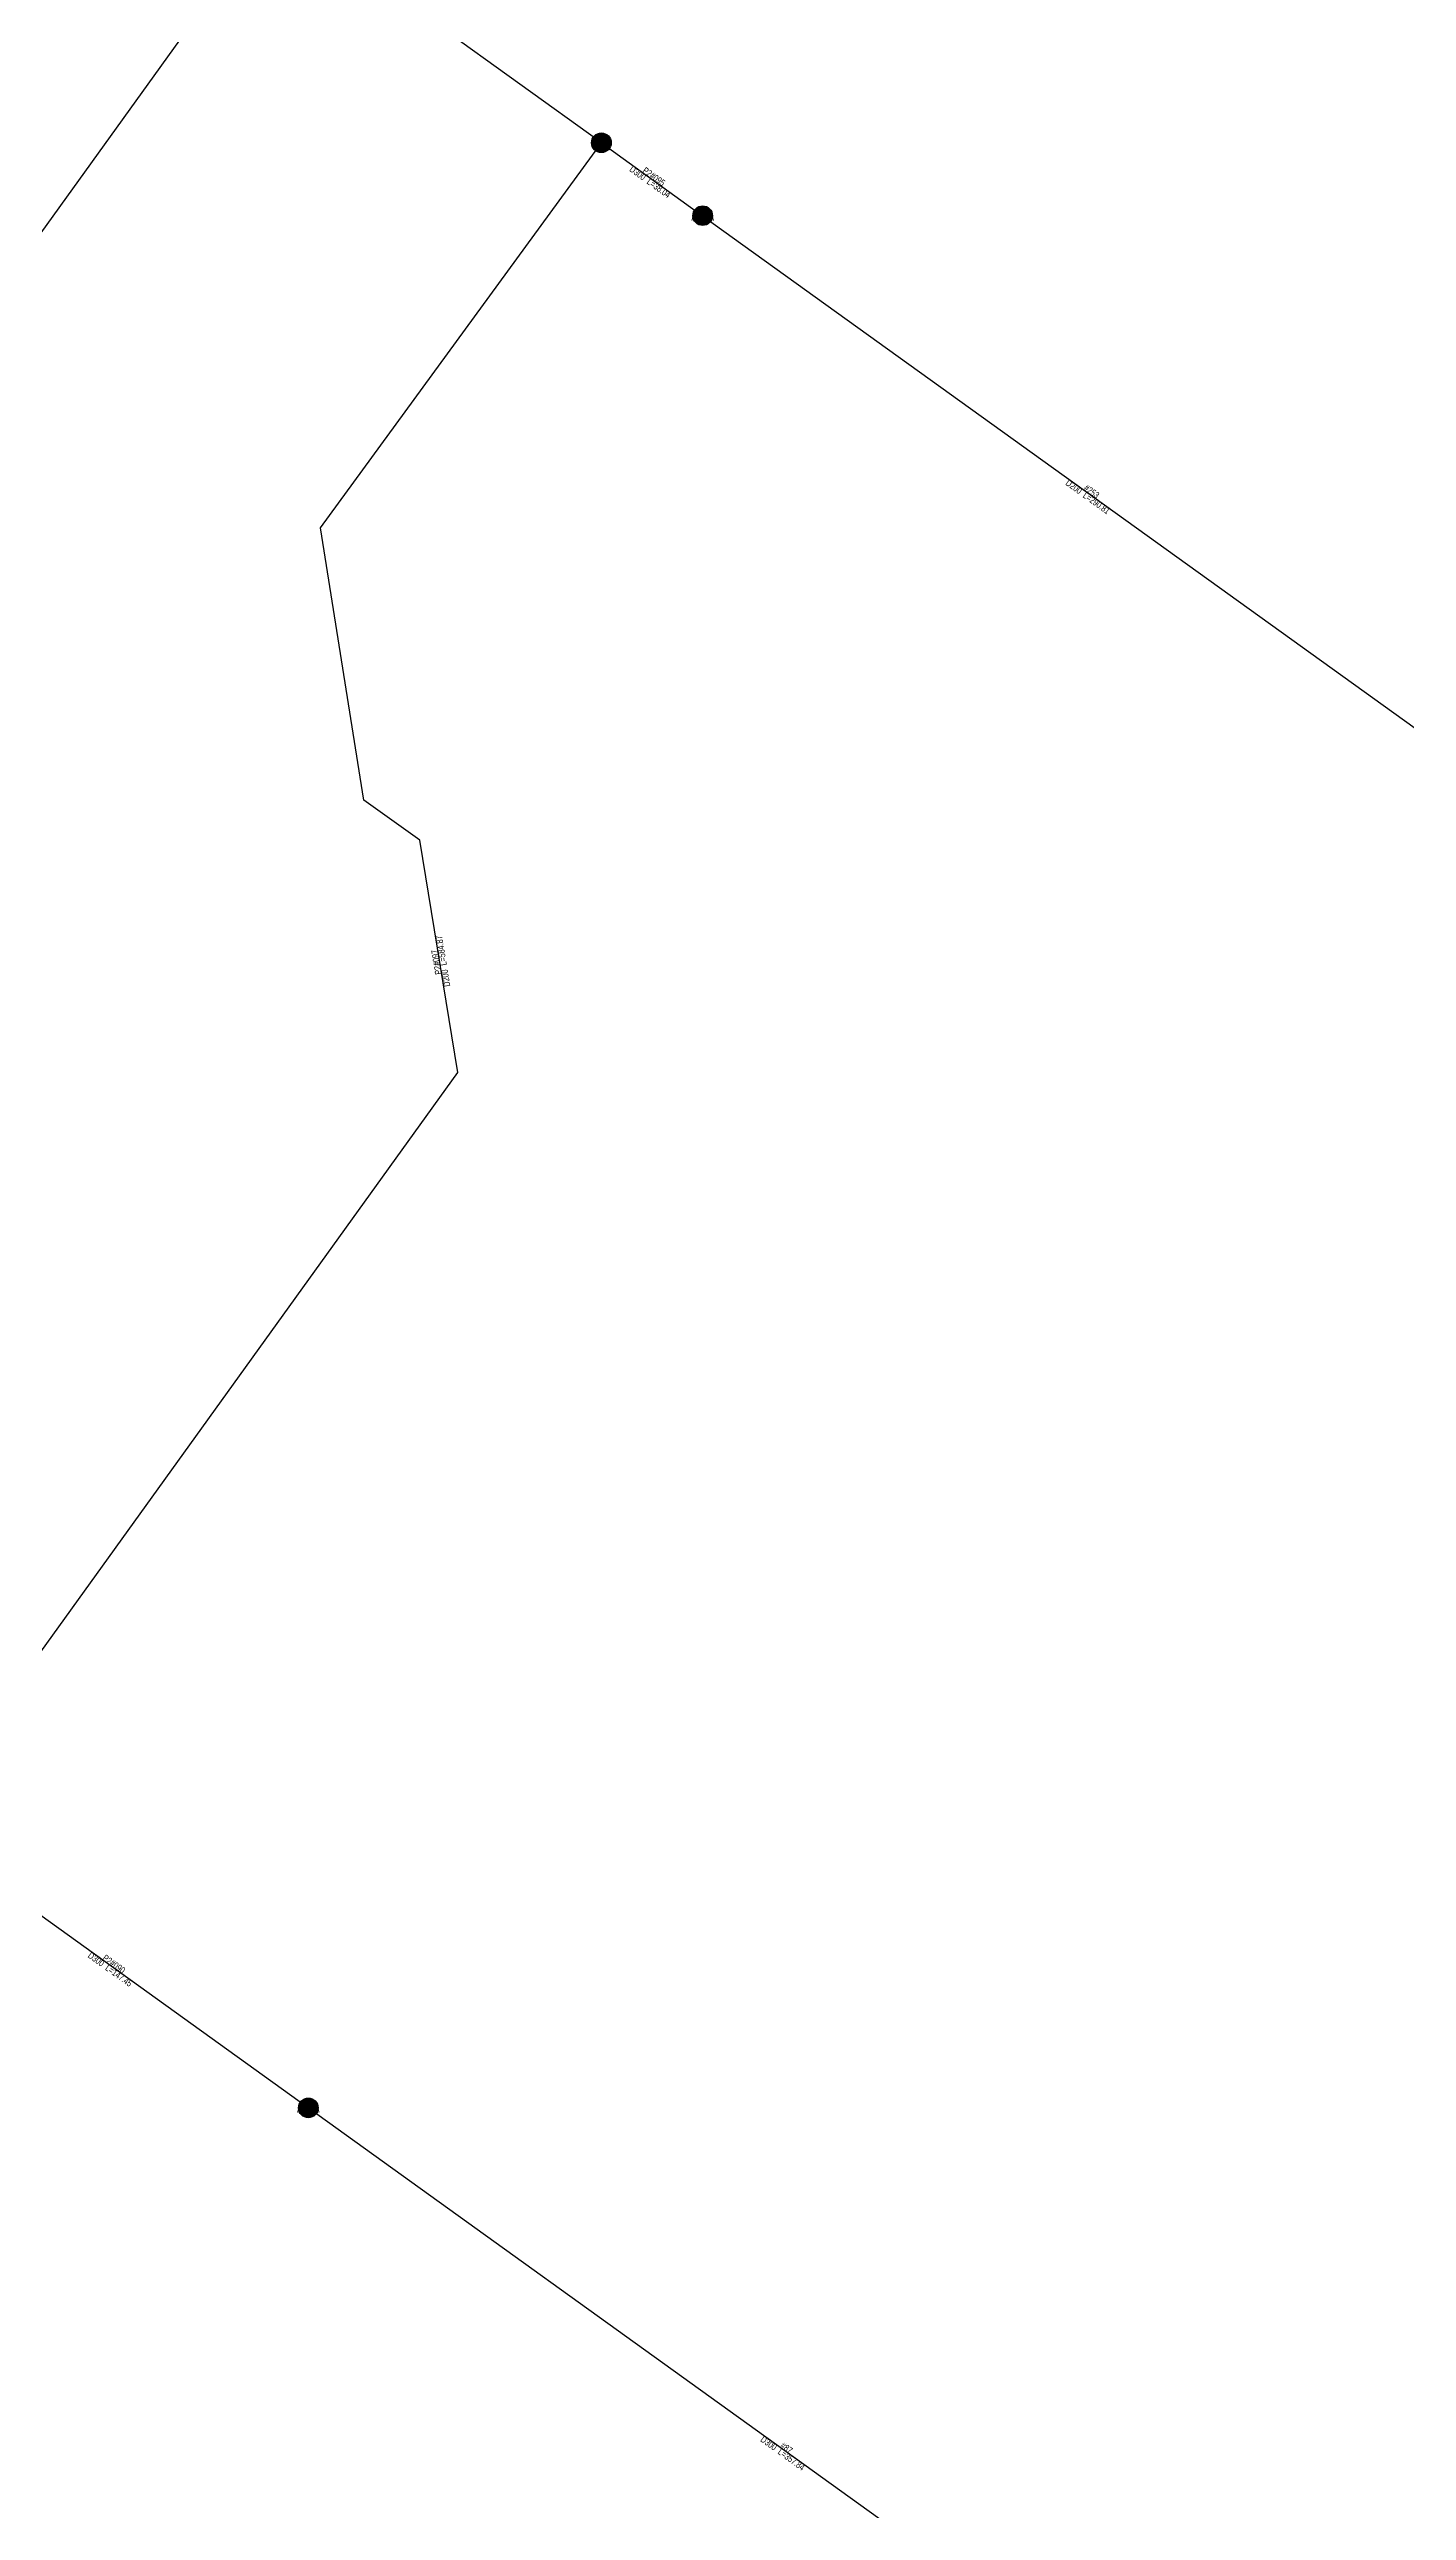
# Model space of a CAD drawing. Header units: metres. Extents: x 145472 to 149777, y 297313 to 301407.
# Drawn here: x 148353 to 148767, y 299396 to 300146 of the extents above; entities that cross this region are included whole.
import ezdxf
from ezdxf.enums import TextEntityAlignment as Align

# ---------------------------------------------------------------- set-up
doc = ezdxf.new("R2010")
doc.units = ezdxf.units.M
for name, color, linetype in [('EPANET2-JUNCTION', 7, 'Continuous'), ('EPANET2-PIPE', 3, 'Continuous'), ('EPANET2-PIPE_no', 7, 'Continuous')]:
    doc.layers.add(name, color=color, linetype=linetype)

# ---------------------------------------------------------------- blocks, each defined once
blk = doc.blocks.new('PIPE_BLOCK')
at = {"width": 0.8}
for tag, p in [('INFO', (0, -1)), ('ID', (0, 1))]:
    blk.add_attdef(tag, text='', height=2, dxfattribs=at).set_placement(p, align=Align.MIDDLE_CENTER)
blk = doc.blocks.new('JUNCTION_BLOCK')
h = blk.add_hatch(color=255)
edge = h.paths.add_edge_path()
edge.add_arc((0, 0), 3, 0, 360)
at = {"color": 5}
blk.add_circle((0, 0), 3, dxfattribs=at)
at = {"color": 5, "width": 0.7}
blk.add_attdef('ID', text='', height=3, dxfattribs=at).set_placement((0, 0), align=Align.MIDDLE_CENTER)

msp = doc.modelspace()

# ---------------------------------------------------------------- linework, layer by layer
at = {"layer": 'EPANET2-PIPE'}
for points in [[(148127.13, 299779.84), (148421.87, 300189.43)], [(148521.44, 300117.78), (148421.87, 300189.43)], [(148322.92, 299638.95), (148339.01, 299641.57), (148477.65, 299834.24), (148466.1, 299905.07), (148449.04, 299917.35), (148435.78, 300000.36), (148521.44, 300117.78)], [(148521.44, 300117.78), (148552.32, 300095.56)], [(148552.32, 300095.56), (148788.36, 299925.7)], [(148312.42, 299604.62), (148432.1, 299518.5)], [(148432.1, 299518.5), (148722.55, 299309.49)]]:
    msp.add_lwpolyline(points, dxfattribs=at)

# ---------------------------------------------------------------- block references
at = {"layer": 'EPANET2-JUNCTION'}
ref = msp.add_blockref('JUNCTION_BLOCK', (148521.44, 300117.78), dxfattribs=at)
ref.add_attrib('ID', 'B065', dxfattribs={"layer": '0', "color": 5, "height": 3, "width": 0.55}).set_placement((148521.44, 300117.78), align=Align.MIDDLE_CENTER)
ref = msp.add_blockref('JUNCTION_BLOCK', (148552.32, 300095.56), dxfattribs=at)
ref.add_attrib('ID', 'A142A', dxfattribs={"layer": '0', "color": 5, "height": 3, "width": 0.55}).set_placement((148552.32, 300095.56), align=Align.MIDDLE_CENTER)
ref = msp.add_blockref('JUNCTION_BLOCK', (148432.1, 299518.5), dxfattribs=at)
ref.add_attrib('ID', 'A145A', dxfattribs={"layer": '0', "color": 5, "height": 3, "width": 0.55}).set_placement((148432.1, 299518.5), align=Align.MIDDLE_CENTER)
at = {"layer": 'EPANET2-PIPE_no'}
for p, rotation, values in [((148536.88, 300106.67), 324.26184219851234, {'ID': 'P2#095', 'INFO': 'D300  L=38.04'}), ((148670.34, 300010.63), 324.2617603314148, {'ID': '#253', 'INFO': 'D200  L=290.81'}), ((148472.14, 299868.05), 99.2614691125103, {'ID': 'P2#097', 'INFO': 'D200  L=584.87'}), ((148372.26, 299561.56), 324.2614692676501, {'ID': 'P2#090', 'INFO': 'D300  L=147.45'}), ((148577.32, 299413.99), 324.261469114331, {'ID': '#87', 'INFO': 'D300  L=357.84'})]:
    msp.add_blockref('PIPE_BLOCK', p, dxfattribs=dict(at, rotation=rotation)).add_auto_attribs(values)

doc.saveas('drawing.dxf')
